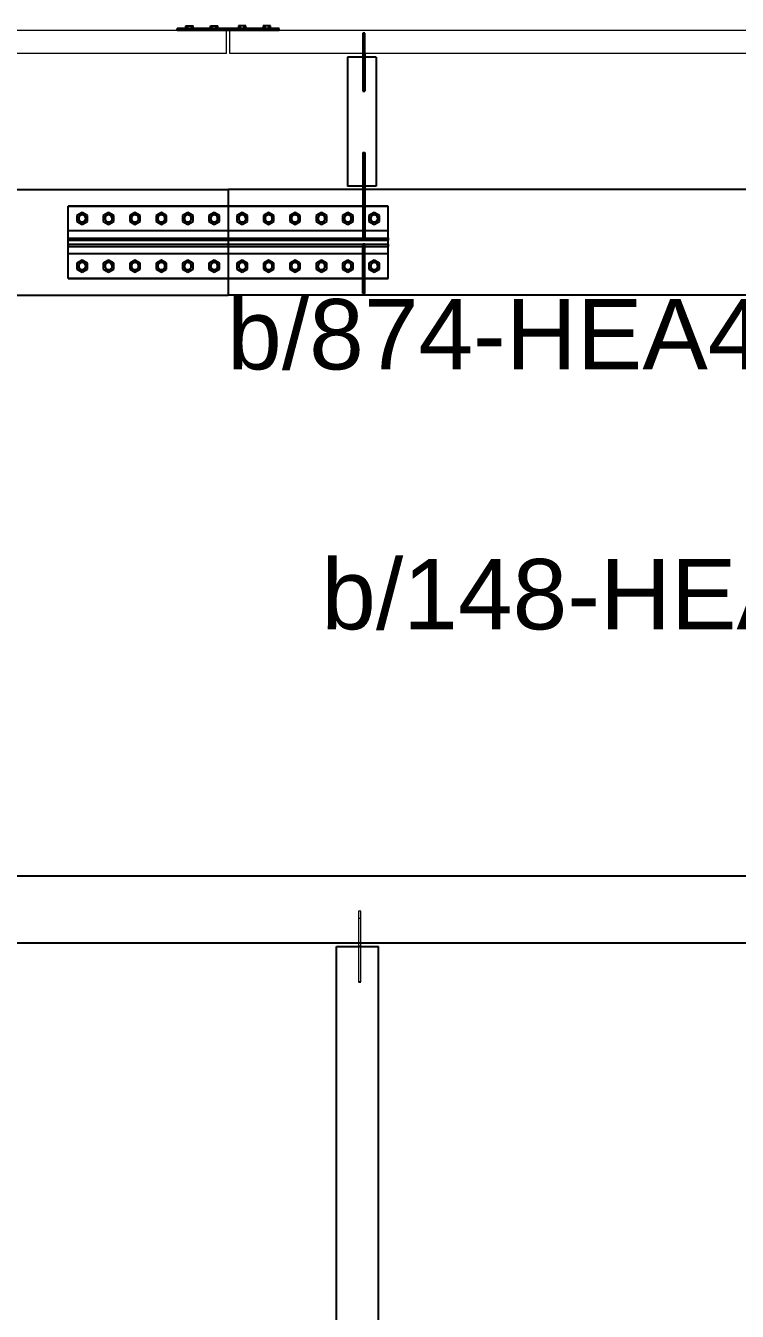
# Model space of a CAD drawing. Header units: millimetres. Extents: x -158 to 97215, y -53820 to 8373.
# Drawn here: x 38658 to 40681, y -29846 to -26192 of the extents above; entities that cross this region are included whole.
import ezdxf
from ezdxf.enums import TextEntityAlignment as Align

# ---------------------------------------------------------------- set-up
doc = ezdxf.new("R2010")
doc.units = ezdxf.units.MM
doc.header["$LTSCALE"] = 0.8
for name, color, linetype, lineweight in [('0-1', 7, 'Continuous', 5), ('E_TEXTO', 3, 'Continuous', 9), ('P-PLATINA', 6, 'Continuous', 15)]:
    doc.layers.add(name, color=color, linetype=linetype, lineweight=lineweight)
doc.layers.add('VIGAS', color=8, linetype='Continuous')
doc.styles.add('VERDANA', font='arial.ttf')

msp = doc.modelspace()

# ---------------------------------------------------------------- linework, layer by layer
at = {"color": 1, "linetype": 'Continuous'}
for centre, radius, start, end in [((38818.3, -26740.1), 11, 0, 180), ((38818.3, -26740.1), 11, 180, 0), ((38818.3, -26740.1), 10, 120, 300), ((38818.3, -26740.1), 10, 300, 120), ((38893.3, -26740.1), 11, 0, 180), ((38893.3, -26740.1), 11, 180, 0), ((38893.3, -26740.1), 10, 120, 300), ((38893.3, -26740.1), 10, 300, 120), ((38968.3, -26740.1), 11, 0, 180), ((38968.3, -26740.1), 11, 180, 0), ((38968.3, -26740.1), 10, 120, 300), ((38968.3, -26740.1), 10, 300, 120), ((39043.3, -26740.1), 11, 0, 180), ((39043.3, -26740.1), 11, 180, 0), ((39043.3, -26740.1), 10, 120, 300), ((39043.3, -26740.1), 10, 300, 120), ((39118.3, -26740.1), 11, 0, 180), ((39118.3, -26740.1), 11, 180, 0), ((39118.3, -26740.1), 10, 120, 300), ((39118.3, -26740.1), 10, 300, 120), ((39193.3, -26740.1), 11, 0, 180), ((39193.3, -26740.1), 11, 180, 0), ((39193.3, -26740.1), 10, 120, 300), ((39193.3, -26740.1), 10, 300, 120), ((39273.3, -26740.1), 11, 0, 180), ((39273.3, -26740.1), 11, 180, 0), ((39273.3, -26740.1), 10, 120, 300), ((39273.3, -26740.1), 10, 300, 120), ((39348.3, -26740.1), 11, 0, 180), ((39348.3, -26740.1), 11, 180, 0), ((39348.3, -26740.1), 10, 120, 300), ((39348.3, -26740.1), 10, 300, 120), ((39423.3, -26740.1), 11, 0, 180), ((39423.3, -26740.1), 11, 180, 0), ((39423.3, -26740.1), 10, 120, 300), ((39423.3, -26740.1), 10, 300, 120), ((39498.3, -26740.1), 11, 0, 180), ((39498.3, -26740.1), 11, 180, 0), ((39498.3, -26740.1), 10, 120, 300), ((39498.3, -26740.1), 10, 300, 120), ((39573.3, -26740.1), 11, 0, 180), ((39573.3, -26740.1), 11, 180, 0), ((39573.3, -26740.1), 10, 120, 300), ((39573.3, -26740.1), 10, 300, 120), ((39648.3, -26740.1), 11, 0, 180), ((39648.3, -26740.1), 11, 180, 0), ((39648.3, -26740.1), 10, 120, 300), ((39648.3, -26740.1), 10, 300, 120), ((38818.3, -26875.6), 11, 0, 180), ((38818.3, -26875.6), 11, 180, 0), ((38818.3, -26875.6), 10, 120, 300), ((38818.3, -26875.6), 10, 300, 120), ((38893.3, -26875.6), 11, 0, 180), ((38893.3, -26875.6), 11, 180, 0), ((38893.3, -26875.6), 10, 120, 300), ((38893.3, -26875.6), 10, 300, 120), ((38968.3, -26875.6), 11, 0, 180), ((38968.3, -26875.6), 11, 180, 0), ((38968.3, -26875.6), 10, 120, 300), ((38968.3, -26875.6), 10, 300, 120), ((39043.3, -26875.6), 11, 0, 180), ((39043.3, -26875.6), 11, 180, 0), ((39043.3, -26875.6), 10, 120, 300), ((39043.3, -26875.6), 10, 300, 120), ((39118.3, -26875.6), 11, 0, 180), ((39118.3, -26875.6), 11, 180, 0), ((39118.3, -26875.6), 10, 120, 300), ((39118.3, -26875.6), 10, 300, 120), ((39193.3, -26875.6), 11, 0, 180), ((39193.3, -26875.6), 11, 180, 0), ((39193.3, -26875.6), 10, 120, 300), ((39193.3, -26875.6), 10, 300, 120), ((39273.3, -26875.6), 11, 0, 180), ((39273.3, -26875.6), 11, 180, 0), ((39273.3, -26875.6), 10, 120, 300), ((39273.3, -26875.6), 10, 300, 120), ((39348.3, -26875.6), 11, 0, 180), ((39348.3, -26875.6), 11, 180, 0), ((39348.3, -26875.6), 10, 120, 300), ((39348.3, -26875.6), 10, 300, 120), ((39423.3, -26875.6), 11, 0, 180), ((39423.3, -26875.6), 11, 180, 0), ((39423.3, -26875.6), 10, 120, 300), ((39423.3, -26875.6), 10, 300, 120), ((39498.3, -26875.6), 11, 0, 180), ((39498.3, -26875.6), 11, 180, 0), ((39498.3, -26875.6), 10, 120, 300), ((39498.3, -26875.6), 10, 300, 120), ((39573.3, -26875.6), 11, 0, 180), ((39573.3, -26875.6), 11, 180, 0), ((39573.3, -26875.6), 10, 120, 300), ((39573.3, -26875.6), 10, 300, 120), ((39648.3, -26875.6), 11, 0, 180), ((39648.3, -26875.6), 11, 180, 0), ((39648.3, -26875.6), 10, 120, 300), ((39648.3, -26875.6), 10, 300, 120)]:
    msp.add_arc(centre, radius, start, end, dxfattribs=at)
at = {"layer": '0-1', "color": 8}
for p, q in [((39228.3, -26206.2), (27238.3, -26206.2)), ((39228.3, -26271.2), (39228.3, -26206.2)), ((41583.3, -26206.2), (39238.3, -26206.2)), ((39238.3, -26271.2), (39238.3, -26206.2)), ((39228.3, -26271.2), (27238.3, -26271.2)), ((41583.3, -26271.2), (39238.3, -26271.2))]:
    msp.add_line(p, q, dxfattribs=at)
at = {"layer": 'P-PLATINA'}
msp.add_line((39603.9, -28729.5), (39609.9, -28729.5), dxfattribs=at)
msp.add_lwpolyline([(39609.9, -28909.8), (39609.9, -28809.8), (39609.9, -28799.8), (39609.9, -28709.5), (39603.9, -28709.5), (39603.9, -28799.8), (39603.9, -28809.8), (39603.9, -28909.8)], dxfattribs=at)
at = {"layer": 'VIGAS'}
for p, q in [((39378.3, -26200.2), (39088.3, -26200.2)), ((39088.3, -26206.2), (39088.3, -26200.2)), ((39112.9, -26200.2), (39112.9, -26192.2)), ((39112.9, -26192.2), (39133.6, -26192.2)), ((39118.1, -26200.2), (39118.1, -26192.2)), ((39128.5, -26200.2), (39128.5, -26192.2)), ((39133.6, -26200.2), (39133.6, -26192.2)), ((39182.9, -26200.2), (39182.9, -26192.2)), ((39182.9, -26192.2), (39203.6, -26192.2)), ((39188.1, -26200.2), (39188.1, -26192.2)), ((39198.5, -26200.2), (39198.5, -26192.2)), ((39203.6, -26200.2), (39203.6, -26192.2)), ((39283.6, -26192.2), (39262.9, -26192.2)), ((39262.9, -26192.2), (39262.9, -26200.2)), ((39268.1, -26200.2), (39268.1, -26192.2)), ((39278.5, -26200.2), (39278.5, -26192.2)), ((39283.6, -26200.2), (39283.6, -26192.2)), ((39353.6, -26192.2), (39332.9, -26192.2)), ((39332.9, -26192.2), (39332.9, -26200.2)), ((39338.1, -26200.2), (39338.1, -26192.2)), ((39348.5, -26200.2), (39348.5, -26192.2)), ((39353.6, -26200.2), (39353.6, -26192.2)), ((39378.3, -26206.2), (39378.3, -26200.2)), ((39228.3, -26206.2), (39088.3, -26206.2)), ((39238.3, -26206.2), (39228.3, -26206.2)), ((39378.3, -26206.2), (39238.3, -26206.2)), ((39621.8, -26213.7), (39615.8, -26213.7)), ((39615.8, -26213.7), (39615.8, -26271.2)), ((39615.8, -26223.7), (39621.8, -26223.7)), ((39621.8, -26271.2), (39621.8, -26213.7)), ((39615.8, -26271.2), (39615.8, -26281.2)), ((39615.8, -26271.2), (39621.8, -26271.2)), ((39621.8, -26271.2), (39621.8, -26281.2)), ((39654.3, -26281.2), (39572.3, -26281.2)), ((39572.3, -26281.2), (39572.3, -26647.9)), ((39615.8, -26281.2), (39615.8, -26378.7)), ((39615.8, -26283.7), (39621.8, -26283.7)), ((39621.8, -26281.2), (39621.8, -26378.7)), ((39654.3, -26281.2), (39654.3, -26647.9)), ((39615.8, -26363.7), (39621.8, -26363.7)), ((39615.8, -26378.7), (39621.8, -26378.7)), ((39615.8, -26552.9), (39615.8, -26647.9)), ((39615.8, -26552.9), (39621.8, -26552.9)), ((39621.8, -26552.9), (39621.8, -26647.9)), ((39615.8, -26637.9), (39621.8, -26637.9)), ((27233.3, -26657.9), (39233.3, -26657.9)), ((39233.3, -26657.9), (39233.3, -26705.1)), ((39233.3, -26657.9), (39233.3, -26705.1)), ((41428.3, -26657.9), (39233.3, -26657.9)), ((39654.3, -26647.9), (39572.3, -26647.9)), ((39615.8, -26647.9), (39615.8, -26657.9)), ((39615.8, -26657.9), (39615.8, -26802.1)), ((39615.8, -26657.9), (39621.8, -26657.9)), ((39621.8, -26647.9), (39621.8, -26657.9)), ((39621.8, -26657.9), (39621.8, -26802.1)), ((38778.3, -26910.6), (38778.3, -26705.1)), ((38778.3, -26705.1), (39688.3, -26705.1)), ((38778.3, -26910.6), (38778.3, -26705.1)), ((38778.3, -26705.1), (39688.3, -26705.1)), ((39688.3, -26705.1), (38778.3, -26705.1)), ((38778.3, -26775.1), (38778.3, -26705.1)), ((39688.3, -26705.1), (38778.3, -26705.1)), ((38778.3, -26775.1), (38778.3, -26705.1)), ((39233.3, -26705.1), (39233.3, -26910.6)), ((39233.3, -26705.1), (39233.3, -26910.6)), ((39688.3, -26910.6), (39688.3, -26705.1)), ((39688.3, -26910.6), (39688.3, -26705.1)), ((39688.3, -26775.1), (39688.3, -26705.1)), ((39688.3, -26775.1), (39688.3, -26705.1)), ((38818.3, -26722.8), (38803.3, -26731.4)), ((38803.3, -26731.4), (38803.3, -26748.8)), ((38803.3, -26748.8), (38818.3, -26757.4)), ((38833.3, -26731.4), (38818.3, -26722.8)), ((38818.3, -26757.4), (38833.3, -26748.8)), ((38833.3, -26748.8), (38833.3, -26731.4)), ((38893.3, -26722.8), (38878.3, -26731.4)), ((38878.3, -26731.4), (38878.3, -26748.8)), ((38878.3, -26748.8), (38893.3, -26757.4)), ((38908.3, -26731.4), (38893.3, -26722.8)), ((38893.3, -26757.4), (38908.3, -26748.8)), ((38908.3, -26748.8), (38908.3, -26731.4)), ((38968.3, -26722.8), (38953.3, -26731.4)), ((38953.3, -26731.4), (38953.3, -26748.8)), ((38953.3, -26748.8), (38968.3, -26757.4)), ((38983.3, -26731.4), (38968.3, -26722.8)), ((38968.3, -26757.4), (38983.3, -26748.8)), ((38983.3, -26748.8), (38983.3, -26731.4)), ((39043.3, -26722.8), (39028.3, -26731.4)), ((39028.3, -26731.4), (39028.3, -26748.8)), ((39028.3, -26748.8), (39043.3, -26757.4)), ((39058.3, -26731.4), (39043.3, -26722.8)), ((39043.3, -26757.4), (39058.3, -26748.8)), ((39058.3, -26748.8), (39058.3, -26731.4)), ((39118.3, -26722.8), (39103.3, -26731.4)), ((39103.3, -26731.4), (39103.3, -26748.8)), ((39103.3, -26748.8), (39118.3, -26757.4)), ((39133.3, -26731.4), (39118.3, -26722.8)), ((39118.3, -26757.4), (39133.3, -26748.8)), ((39133.3, -26748.8), (39133.3, -26731.4)), ((39193.3, -26722.8), (39178.3, -26731.4)), ((39178.3, -26731.4), (39178.3, -26748.8)), ((39178.3, -26748.8), (39193.3, -26757.4)), ((39208.3, -26731.4), (39193.3, -26722.8)), ((39193.3, -26757.4), (39208.3, -26748.8)), ((39208.3, -26748.8), (39208.3, -26731.4)), ((39273.3, -26722.8), (39258.3, -26731.4)), ((39258.3, -26731.4), (39258.3, -26748.8)), ((39258.3, -26748.8), (39273.3, -26757.4)), ((39288.3, -26731.4), (39273.3, -26722.8)), ((39273.3, -26757.4), (39288.3, -26748.8)), ((39288.3, -26748.8), (39288.3, -26731.4)), ((39348.3, -26722.8), (39333.3, -26731.4)), ((39333.3, -26731.4), (39333.3, -26748.8)), ((39333.3, -26748.8), (39348.3, -26757.4)), ((39363.3, -26731.4), (39348.3, -26722.8)), ((39348.3, -26757.4), (39363.3, -26748.8)), ((39363.3, -26748.8), (39363.3, -26731.4)), ((39423.3, -26722.8), (39408.3, -26731.4)), ((39408.3, -26731.4), (39408.3, -26748.8)), ((39408.3, -26748.8), (39423.3, -26757.4)), ((39438.3, -26731.4), (39423.3, -26722.8)), ((39423.3, -26757.4), (39438.3, -26748.8)), ((39438.3, -26748.8), (39438.3, -26731.4)), ((39498.3, -26722.8), (39483.3, -26731.4)), ((39483.3, -26731.4), (39483.3, -26748.8)), ((39483.3, -26748.8), (39498.3, -26757.4)), ((39513.3, -26731.4), (39498.3, -26722.8)), ((39498.3, -26757.4), (39513.3, -26748.8)), ((39513.3, -26748.8), (39513.3, -26731.4)), ((39573.3, -26722.8), (39558.3, -26731.4)), ((39558.3, -26731.4), (39558.3, -26748.8)), ((39558.3, -26748.8), (39573.3, -26757.4)), ((39588.3, -26731.4), (39573.3, -26722.8)), ((39573.3, -26757.4), (39588.3, -26748.8)), ((39588.3, -26748.8), (39588.3, -26731.4)), ((39648.3, -26722.8), (39633.3, -26731.4)), ((39633.3, -26731.4), (39633.3, -26748.8)), ((39633.3, -26748.8), (39648.3, -26757.4)), ((39663.3, -26731.4), (39648.3, -26722.8)), ((39648.3, -26757.4), (39663.3, -26748.8)), ((39663.3, -26748.8), (39663.3, -26731.4)), ((39688.3, -26775.1), (38778.3, -26775.1)), ((39688.3, -26775.1), (38778.3, -26775.1)), ((39615.8, -26777.1), (39621.8, -26777.1)), ((38778.3, -26796.1), (38778.3, -26802.1)), ((38778.3, -26796.1), (39688.3, -26796.1)), ((38778.3, -26802.1), (39688.3, -26802.1)), ((38778.3, -26813.6), (38778.3, -26819.6)), ((38778.3, -26813.6), (39688.3, -26813.6)), ((38778.3, -26819.6), (39688.3, -26819.6)), ((39615.8, -26802.1), (39621.8, -26802.1)), ((39621.8, -26813.6), (39615.8, -26813.6)), ((39615.8, -26953.6), (39615.8, -26813.6)), ((39621.8, -26953.6), (39621.8, -26813.6)), ((39688.3, -26796.1), (39688.3, -26802.1)), ((39688.3, -26813.6), (39688.3, -26819.6)), ((39688.3, -26840.6), (38778.3, -26840.6)), ((38778.3, -26910.6), (38778.3, -26840.6)), ((39688.3, -26840.6), (38778.3, -26840.6)), ((38778.3, -26910.6), (38778.3, -26840.6)), ((38818.3, -26858.3), (38803.3, -26866.9)), ((38833.3, -26866.9), (38818.3, -26858.3)), ((38893.3, -26858.3), (38878.3, -26866.9)), ((38908.3, -26866.9), (38893.3, -26858.3)), ((38968.3, -26858.3), (38953.3, -26866.9)), ((38983.3, -26866.9), (38968.3, -26858.3)), ((39043.3, -26858.3), (39028.3, -26866.9)), ((39058.3, -26866.9), (39043.3, -26858.3)), ((39118.3, -26858.3), (39103.3, -26866.9)), ((39133.3, -26866.9), (39118.3, -26858.3)), ((39193.3, -26858.3), (39178.3, -26866.9)), ((39208.3, -26866.9), (39193.3, -26858.3)), ((39273.3, -26858.3), (39258.3, -26866.9)), ((39288.3, -26866.9), (39273.3, -26858.3)), ((39348.3, -26858.3), (39333.3, -26866.9)), ((39363.3, -26866.9), (39348.3, -26858.3)), ((39423.3, -26858.3), (39408.3, -26866.9)), ((39438.3, -26866.9), (39423.3, -26858.3)), ((39498.3, -26858.3), (39483.3, -26866.9)), ((39513.3, -26866.9), (39498.3, -26858.3)), ((39573.3, -26858.3), (39558.3, -26866.9)), ((39588.3, -26866.9), (39573.3, -26858.3)), ((39615.8, -26843.6), (39621.8, -26843.6)), ((39648.3, -26858.3), (39633.3, -26866.9)), ((39663.3, -26866.9), (39648.3, -26858.3)), ((39688.3, -26910.6), (39688.3, -26840.6)), ((39688.3, -26910.6), (39688.3, -26840.6)), ((38803.3, -26866.9), (38803.3, -26884.3)), ((38803.3, -26884.3), (38818.3, -26892.9)), ((38818.3, -26892.9), (38833.3, -26884.3)), ((38833.3, -26884.3), (38833.3, -26866.9)), ((38878.3, -26866.9), (38878.3, -26884.3)), ((38878.3, -26884.3), (38893.3, -26892.9)), ((38893.3, -26892.9), (38908.3, -26884.3)), ((38908.3, -26884.3), (38908.3, -26866.9)), ((38953.3, -26866.9), (38953.3, -26884.3)), ((38953.3, -26884.3), (38968.3, -26892.9)), ((38968.3, -26892.9), (38983.3, -26884.3)), ((38983.3, -26884.3), (38983.3, -26866.9)), ((39028.3, -26866.9), (39028.3, -26884.3)), ((39028.3, -26884.3), (39043.3, -26892.9)), ((39043.3, -26892.9), (39058.3, -26884.3)), ((39058.3, -26884.3), (39058.3, -26866.9)), ((39103.3, -26866.9), (39103.3, -26884.3)), ((39103.3, -26884.3), (39118.3, -26892.9)), ((39118.3, -26892.9), (39133.3, -26884.3)), ((39133.3, -26884.3), (39133.3, -26866.9)), ((39178.3, -26866.9), (39178.3, -26884.3)), ((39178.3, -26884.3), (39193.3, -26892.9)), ((39193.3, -26892.9), (39208.3, -26884.3)), ((39208.3, -26884.3), (39208.3, -26866.9)), ((39258.3, -26866.9), (39258.3, -26884.3)), ((39258.3, -26884.3), (39273.3, -26892.9)), ((39273.3, -26892.9), (39288.3, -26884.3)), ((39288.3, -26884.3), (39288.3, -26866.9)), ((39333.3, -26866.9), (39333.3, -26884.3)), ((39333.3, -26884.3), (39348.3, -26892.9)), ((39348.3, -26892.9), (39363.3, -26884.3)), ((39363.3, -26884.3), (39363.3, -26866.9)), ((39408.3, -26866.9), (39408.3, -26884.3)), ((39408.3, -26884.3), (39423.3, -26892.9)), ((39423.3, -26892.9), (39438.3, -26884.3)), ((39438.3, -26884.3), (39438.3, -26866.9)), ((39483.3, -26866.9), (39483.3, -26884.3)), ((39483.3, -26884.3), (39498.3, -26892.9)), ((39498.3, -26892.9), (39513.3, -26884.3)), ((39513.3, -26884.3), (39513.3, -26866.9)), ((39558.3, -26866.9), (39558.3, -26884.3)), ((39558.3, -26884.3), (39573.3, -26892.9)), ((39573.3, -26892.9), (39588.3, -26884.3)), ((39588.3, -26884.3), (39588.3, -26866.9)), ((39633.3, -26866.9), (39633.3, -26884.3)), ((39633.3, -26884.3), (39648.3, -26892.9)), ((39648.3, -26892.9), (39663.3, -26884.3)), ((39663.3, -26884.3), (39663.3, -26866.9)), ((38778.3, -26910.6), (39688.3, -26910.6)), ((39688.3, -26910.6), (38778.3, -26910.6)), ((38778.3, -26910.6), (39688.3, -26910.6)), ((39688.3, -26910.6), (38778.3, -26910.6)), ((39233.3, -26910.6), (39233.3, -26957.9)), ((39233.3, -26910.6), (39233.3, -26957.9)), ((27233.3, -26957.9), (39233.3, -26957.9)), ((41428.3, -26957.9), (39233.3, -26957.9)), ((39621.8, -26953.6), (39615.8, -26953.6)), ((41060.8, -28609.8), (33905.7, -28609.8)), ((41060.8, -28799.8), (33905.7, -28799.8)), ((39540.8, -28809.8), (39660.8, -28809.8)), ((39540.8, -33628), (39540.8, -28809.8)), ((39609.9, -28799.8), (39603.9, -28799.8)), ((39609.9, -28809.8), (39603.9, -28809.8)), ((39660.8, -33628), (39660.8, -28809.8)), ((39603.9, -28909.8), (39609.9, -28909.8))]:
    msp.add_line(p, q, dxfattribs=at)

# ---------------------------------------------------------------- texts
at = {"layer": 'E_TEXTO', "style": 'VERDANA'}
for s, p in [('b/874-HEA450', (40146.8, -27169.2)), ('b/148-HEA450', (40414.3, -27908.1))]:
    msp.add_text(s, height=200, dxfattribs=at).set_placement(p, align=Align.CENTER)

doc.saveas('drawing.dxf')
